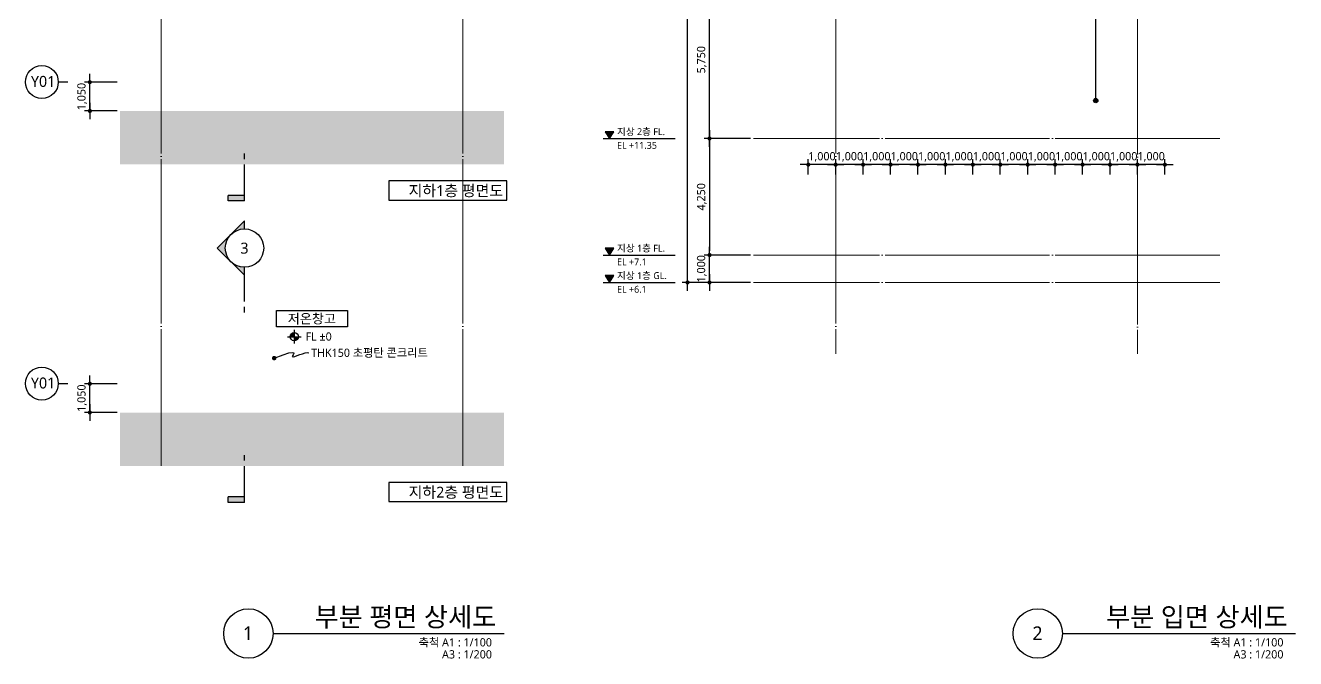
# Model space of a CAD drawing. Header units: millimetres. Extents: x -420989 to -259189, y -1306565 to -1134794.
# Drawn here: x -420989 to -374685, y -1306565 to -1283467 of the extents above; entities that cross this region are included whole.
import ezdxf
from ezdxf.enums import TextEntityAlignment as Align

# ---------------------------------------------------------------- set-up
doc = ezdxf.new("R2010")
doc.units = ezdxf.units.MM
doc.header["$LTSCALE"] = 100
doc.header["$MEASUREMENT"] = 0
doc.linetypes.add('CEN', pattern=[62, 60, -1, 0, -1])
doc.layers.get('0').update_dxf_attribs({"linetype": 'CONTINUOUS'})
for name, color, linetype in [('7-지시선', 7, 'CONTINUOUS'), ('A-DIMS', 7, 'CONTINUOUS'), ('A-MKXS-LEAD', 7, 'CONTINUOUS'), ('A-XXXX-SOLD', 252, 'CONTINUOUS'), ('SYMB', 7, 'CONTINUOUS'), ('TEXT', 4, 'CONTINUOUS')]:
    doc.layers.add(name, color=color, linetype=linetype)
for name, color, linetype, lineweight in [('A-AXIS-BUBL', 7, 'CONTINUOUS', 25), ('A-AXIS-LINE', 1, 'CEN', 15), ('A-CONC-LIN1', 2, 'CONTINUOUS', 40), ('A-MKXS-MAK1', 3, 'CONTINUOUS', 25), ('A-MKXS-TEXT1', 3, 'CONTINUOUS', 25), ('A-MKXS-TEXT2', 7, 'CONTINUOUS', 25), ('A-MKXX-NAME', 3, 'CONTINUOUS', 25), ('A-MKXX-SYMB', 7, 'CONTINUOUS', 25), ('A-XXXX-SYMB', 7, 'CONTINUOUS', 25), ('A-XXXX-TXT1', 3, 'CONTINUOUS', 25), ('A-XXXX-TXT2', 3, 'CONTINUOUS', 25)]:
    doc.layers.add(name, color=color, linetype=linetype, lineweight=lineweight)
doc.styles.add('HY울릉도L', font='')
doc.styles.add('맑은고딕', font='malgun.ttf')
doc.styles.get('HY울릉도L').set_extended_font_data('HYwulM')
doc.dimstyles.new('CDIM', dxfattribs={"dimtxt": 3, "dimasz": 1.5, "dimexe": 2, "dimexo": 1, "dimgap": 1, "dimtad": 1, "dimdec": 0, "dimrnd": 0.5, "dimzin": 0, "dimdsep": 32, "dimlunit": 6, "dimtxsty": 'HY울릉도L', "dimblk1": '_CIDOT', "dimblk2": '_CIDOT', "dimsah": 1, "dimcen": 5.5, "dimclrd": 2, "dimclre": 2, "dimclrt": 7, "dimadec": 0, "dimazin": 0, "dimtfac": 1, "dimtdec": 0, "dimtix": 1, "dimtmove": 2, "dimatfit": 1, "dimldrblk": '_CIDOT', "dimfxl": 1, "dimtolj": 1, "dimtzin": 0, "dimlwd": -1, "dimarcsym": 0})

# ---------------------------------------------------------------- blocks, each defined once
blk = doc.blocks.new('입단면LEVEL1')
at = {"layer": 'SYMB', "linetype": 'ByBlock'}
blk.add_line((0, 0), (26.26, 0), dxfattribs=at)
blk.add_lwpolyline([(0.64, 2.5), (2.24, 0), (3.84, 2.5)], close=True, dxfattribs=at)
blk.add_solid([(0.64, 2.5), (3.84, 2.5), (2.24, 0)], dxfattribs=at)
at = {"layer": 'TEXT', "style": '맑은고딕'}
for tag, p in [('층레벨', (5.03, 1.28)), ('LEVEL', (5.85, -2.99))]:
    blk.add_attdef(tag, p, '', height=2.5, dxfattribs=at)
blk = doc.blocks.new('A$C55C64937')
at = {"layer": 'A-MKXS-MAK1'}
blk.add_hatch(color=256, dxfattribs=at).paths.add_polyline_path([(-1526, 600), (-1726, 600), (-1726, 0), (-1526, 0)])
for p, q in [((-1726, 600), (-1526, 600)), ((-1726, 0), (-1726, 600)), ((-1526, 0), (-1526, 600)), ((-1726, 0), (-400, 0)), ((-200, 0), (0, 0))]:
    blk.add_line(p, q, dxfattribs=at)
blk = doc.blocks.new('A$C1F441119')
at = {"layer": 'A-MKXS-MAK1'}
h = blk.add_hatch(color=256, dxfattribs=at)
h.paths.add_polyline_path([(-41, 1006), (-536, 511, -0.414214), (454, 511)])
h.paths.add_polyline_path([(-536, 511), (-1031, 16), (-741, 16, -0.198912)])
h.paths.add_polyline_path([(454, 511, -0.198912), (659, 16), (949, 16)])
for p, q in [((-1031, 16), (-41, 1006)), ((949, 16), (-41, 1006)), ((-2387, 16), (-2187, 16)), ((-1987, 16), (-741, 16)), ((659, 16), (949, 16))]:
    blk.add_line(p, q, dxfattribs=at)
blk.add_circle((-41, 16), 700, dxfattribs=at)
blk = doc.blocks.new('_CIDOT')
at = {"color": 0, "linetype": 'ByBlock'}
blk.add_line((2, 0), (-1, 0), dxfattribs=at)
at = {"color": 0, "linetype": 'ByBlock', "const_width": 0.5}
blk.add_lwpolyline([(-0.25, 0, 1), (0.25, 0, 1)], format="xyb", close=True, dxfattribs=at)
blk = doc.blocks.new('ARROW2')
blk.add_lwpolyline([(-1, 0.87), (-0.26, 0), (-1, -0.87), (-0.85, -1), (0, 0), (-0.85, 1)], close=True)
for points in [[(-1, 0.87), (-0.85, 1), (-0.26, 0), (0, 0)], [(-0.26, 0), (0, 0), (-1, -0.87), (-0.85, -1)]]:
    blk.add_solid(points)
at = {"layer": 'A-XXXX-SYMB'}
blk.add_line((0, 0), (-1, 0), dxfattribs=at)
blk = doc.blocks.new('*D366')
at = {"layer": 'A-DIMS', "transparency": 16777216}
blk.add_line((-396850, -1292694), (-396850, -1258444), dxfattribs=at)
at = {"layer": 'A-DIMS', "lineweight": -2, "transparency": 16777216}
blk.add_line((-394550, -1292844), (-397050, -1292844), dxfattribs=at)
at = {"layer": 'A-DIMS', "transparency": 16777216, "xscale": 150, "yscale": 150, "zscale": 150}
for name, p, rotation in [('ARROW2', (-396850, -1258294), 90), ('_CIDOT', (-396850, -1292844), 270)]:
    blk.add_blockref(name, p, dxfattribs=dict(at, rotation=rotation))
at = {"layer": 'A-DIMS', "color": 3, "transparency": 16777216, "insert": (-397131, -1275569), "char_height": 300, "attachment_point": 5, "rotation": 90, "style": '맑은고딕'}
blk.add_mtext('\\A1;76,500', dxfattribs=at)
blk = doc.blocks.new('*D371')
at = {"layer": 'A-DIMS', "lineweight": -2, "transparency": 16777216}
for p, q in [((-394550, -1287594), (-396250, -1287594)), ((-394550, -1291844), (-396250, -1291844))]:
    blk.add_line(p, q, dxfattribs=at)
at = {"layer": 'A-DIMS', "transparency": 16777216}
blk.add_line((-396050, -1287744), (-396050, -1291694), dxfattribs=at)
at = {"layer": 'A-DIMS', "transparency": 16777216, "xscale": 150, "yscale": 150, "zscale": 150}
for p, rotation in [((-396050, -1287594), 90), ((-396050, -1291844), 270)]:
    blk.add_blockref('_CIDOT', p, dxfattribs=dict(at, rotation=rotation))
at = {"layer": 'A-DIMS', "color": 3, "transparency": 16777216, "insert": (-396331, -1289719), "char_height": 300, "attachment_point": 5, "rotation": 90, "style": '맑은고딕'}
blk.add_mtext('\\A1;4,250', dxfattribs=at)
blk = doc.blocks.new('*D372')
at = {"layer": 'A-DIMS', "lineweight": -2, "transparency": 16777216}
for p, q in [((-394550, -1291844), (-396250, -1291844)), ((-394550, -1292844), (-396250, -1292844))]:
    blk.add_line(p, q, dxfattribs=at)
at = {"layer": 'A-DIMS', "transparency": 16777216}
for p, q in [((-396050, -1291694), (-396050, -1291544)), ((-396050, -1292844), (-396050, -1291844)), ((-396050, -1292994), (-396050, -1293144))]:
    blk.add_line(p, q, dxfattribs=at)
at = {"layer": 'A-DIMS', "transparency": 16777216, "xscale": 150, "yscale": 150, "zscale": 150}
for p, rotation in [((-396050, -1291844), 270), ((-396050, -1292844), 90)]:
    blk.add_blockref('_CIDOT', p, dxfattribs=dict(at, rotation=rotation))
at = {"layer": 'A-DIMS', "color": 3, "transparency": 16777216, "insert": (-396331, -1292344), "char_height": 300, "attachment_point": 5, "rotation": 90, "style": '맑은고딕'}
blk.add_mtext('\\A1;1,000', dxfattribs=at)
blk = doc.blocks.new('*D406')
at = {"layer": 'A-DIMS', "transparency": 16777216}
for p, q in [((-384600, -1288547), (-384750, -1288547)), ((-383450, -1288547), (-384450, -1288547)), ((-383300, -1288547), (-383150, -1288547))]:
    blk.add_line(p, q, dxfattribs=at)
at = {"layer": 'A-DIMS', "lineweight": -2, "transparency": 16777216}
for p, q in [((-384450, -1288907), (-384450, -1288347)), ((-383450, -1288907), (-383450, -1288347))]:
    blk.add_line(p, q, dxfattribs=at)
at = {"layer": 'A-DIMS', "transparency": 16777216, "xscale": 150, "yscale": 150, "zscale": 150}
blk.add_blockref('_CIDOT', (-384450, -1288547), dxfattribs=at)
at = {"layer": 'A-DIMS', "transparency": 16777216, "xscale": 150, "yscale": 150, "zscale": 150, "rotation": 180}
blk.add_blockref('_CIDOT', (-383450, -1288547), dxfattribs=at)
at = {"layer": 'A-DIMS', "color": 3, "transparency": 16777216, "insert": (-383950, -1288266), "char_height": 300, "attachment_point": 5, "style": '맑은고딕'}
blk.add_mtext('\\A1;1,000', dxfattribs=at)
blk = doc.blocks.new('*D407')
at = {"layer": 'A-DIMS', "transparency": 16777216}
for p, q in [((-383600, -1288547), (-383750, -1288547)), ((-382450, -1288547), (-383450, -1288547)), ((-382300, -1288547), (-382150, -1288547))]:
    blk.add_line(p, q, dxfattribs=at)
at = {"layer": 'A-DIMS', "lineweight": -2, "transparency": 16777216}
for p, q in [((-383450, -1288907), (-383450, -1288347)), ((-382450, -1288907), (-382450, -1288347))]:
    blk.add_line(p, q, dxfattribs=at)
at = {"layer": 'A-DIMS', "transparency": 16777216, "xscale": 150, "yscale": 150, "zscale": 150}
blk.add_blockref('_CIDOT', (-383450, -1288547), dxfattribs=at)
at = {"layer": 'A-DIMS', "transparency": 16777216, "xscale": 150, "yscale": 150, "zscale": 150, "rotation": 180}
blk.add_blockref('_CIDOT', (-382450, -1288547), dxfattribs=at)
at = {"layer": 'A-DIMS', "color": 3, "transparency": 16777216, "insert": (-382950, -1288266), "char_height": 300, "attachment_point": 5, "style": '맑은고딕'}
blk.add_mtext('\\A1;1,000', dxfattribs=at)
blk = doc.blocks.new('*D408')
at = {"layer": 'A-DIMS', "transparency": 16777216}
for p, q in [((-382600, -1288547), (-382750, -1288547)), ((-381450, -1288547), (-382450, -1288547)), ((-381300, -1288547), (-381150, -1288547))]:
    blk.add_line(p, q, dxfattribs=at)
at = {"layer": 'A-DIMS', "lineweight": -2, "transparency": 16777216}
for p, q in [((-382450, -1288907), (-382450, -1288347)), ((-381450, -1288907), (-381450, -1288347))]:
    blk.add_line(p, q, dxfattribs=at)
at = {"layer": 'A-DIMS', "transparency": 16777216, "xscale": 150, "yscale": 150, "zscale": 150}
blk.add_blockref('_CIDOT', (-382450, -1288547), dxfattribs=at)
at = {"layer": 'A-DIMS', "transparency": 16777216, "xscale": 150, "yscale": 150, "zscale": 150, "rotation": 180}
blk.add_blockref('_CIDOT', (-381450, -1288547), dxfattribs=at)
at = {"layer": 'A-DIMS', "color": 3, "transparency": 16777216, "insert": (-381950, -1288266), "char_height": 300, "attachment_point": 5, "style": '맑은고딕'}
blk.add_mtext('\\A1;1,000', dxfattribs=at)
blk = doc.blocks.new('*D409')
at = {"layer": 'A-DIMS', "transparency": 16777216}
for p, q in [((-381600, -1288547), (-381750, -1288547)), ((-380450, -1288547), (-381450, -1288547)), ((-380300, -1288547), (-380150, -1288547))]:
    blk.add_line(p, q, dxfattribs=at)
at = {"layer": 'A-DIMS', "lineweight": -2, "transparency": 16777216}
for p, q in [((-381450, -1288907), (-381450, -1288347)), ((-380450, -1288907), (-380450, -1288347))]:
    blk.add_line(p, q, dxfattribs=at)
at = {"layer": 'A-DIMS', "transparency": 16777216, "xscale": 150, "yscale": 150, "zscale": 150}
blk.add_blockref('_CIDOT', (-381450, -1288547), dxfattribs=at)
at = {"layer": 'A-DIMS', "transparency": 16777216, "xscale": 150, "yscale": 150, "zscale": 150, "rotation": 180}
blk.add_blockref('_CIDOT', (-380450, -1288547), dxfattribs=at)
at = {"layer": 'A-DIMS', "color": 3, "transparency": 16777216, "insert": (-380950, -1288266), "char_height": 300, "attachment_point": 5, "style": '맑은고딕'}
blk.add_mtext('\\A1;1,000', dxfattribs=at)
blk = doc.blocks.new('*D410')
at = {"layer": 'A-DIMS', "transparency": 16777216}
for p, q in [((-380600, -1288547), (-380750, -1288547)), ((-379450, -1288547), (-380450, -1288547)), ((-379300, -1288547), (-379150, -1288547))]:
    blk.add_line(p, q, dxfattribs=at)
at = {"layer": 'A-DIMS', "lineweight": -2, "transparency": 16777216}
for p, q in [((-380450, -1288907), (-380450, -1288347)), ((-379450, -1288907), (-379450, -1288347))]:
    blk.add_line(p, q, dxfattribs=at)
at = {"layer": 'A-DIMS', "transparency": 16777216, "xscale": 150, "yscale": 150, "zscale": 150}
blk.add_blockref('_CIDOT', (-380450, -1288547), dxfattribs=at)
at = {"layer": 'A-DIMS', "transparency": 16777216, "xscale": 150, "yscale": 150, "zscale": 150, "rotation": 180}
blk.add_blockref('_CIDOT', (-379450, -1288547), dxfattribs=at)
at = {"layer": 'A-DIMS', "color": 3, "transparency": 16777216, "insert": (-379950, -1288266), "char_height": 300, "attachment_point": 5, "style": '맑은고딕'}
blk.add_mtext('\\A1;1,000', dxfattribs=at)
blk = doc.blocks.new('*D411')
at = {"layer": 'A-DIMS', "transparency": 16777216}
for p, q in [((-389600, -1288547), (-389750, -1288547)), ((-388450, -1288547), (-389450, -1288547)), ((-388300, -1288547), (-388150, -1288547))]:
    blk.add_line(p, q, dxfattribs=at)
at = {"layer": 'A-DIMS', "lineweight": -2, "transparency": 16777216}
for p, q in [((-389450, -1288907), (-389450, -1288347)), ((-388450, -1288907), (-388450, -1288347))]:
    blk.add_line(p, q, dxfattribs=at)
at = {"layer": 'A-DIMS', "transparency": 16777216, "xscale": 150, "yscale": 150, "zscale": 150}
blk.add_blockref('_CIDOT', (-389450, -1288547), dxfattribs=at)
at = {"layer": 'A-DIMS', "transparency": 16777216, "xscale": 150, "yscale": 150, "zscale": 150, "rotation": 180}
blk.add_blockref('_CIDOT', (-388450, -1288547), dxfattribs=at)
at = {"layer": 'A-DIMS', "color": 3, "transparency": 16777216, "insert": (-388950, -1288266), "char_height": 300, "attachment_point": 5, "style": '맑은고딕'}
blk.add_mtext('\\A1;1,000', dxfattribs=at)
blk = doc.blocks.new('*D412')
at = {"layer": 'A-DIMS', "transparency": 16777216}
for p, q in [((-388600, -1288547), (-388750, -1288547)), ((-387450, -1288547), (-388450, -1288547)), ((-387300, -1288547), (-387150, -1288547))]:
    blk.add_line(p, q, dxfattribs=at)
at = {"layer": 'A-DIMS', "lineweight": -2, "transparency": 16777216}
for p, q in [((-388450, -1288907), (-388450, -1288347)), ((-387450, -1288907), (-387450, -1288347))]:
    blk.add_line(p, q, dxfattribs=at)
at = {"layer": 'A-DIMS', "transparency": 16777216, "xscale": 150, "yscale": 150, "zscale": 150}
blk.add_blockref('_CIDOT', (-388450, -1288547), dxfattribs=at)
at = {"layer": 'A-DIMS', "transparency": 16777216, "xscale": 150, "yscale": 150, "zscale": 150, "rotation": 180}
blk.add_blockref('_CIDOT', (-387450, -1288547), dxfattribs=at)
at = {"layer": 'A-DIMS', "color": 3, "transparency": 16777216, "insert": (-387950, -1288266), "char_height": 300, "attachment_point": 5, "style": '맑은고딕'}
blk.add_mtext('\\A1;1,000', dxfattribs=at)
blk = doc.blocks.new('*D413')
at = {"layer": 'A-DIMS', "transparency": 16777216}
for p, q in [((-387600, -1288547), (-387750, -1288547)), ((-386450, -1288547), (-387450, -1288547)), ((-386300, -1288547), (-386150, -1288547))]:
    blk.add_line(p, q, dxfattribs=at)
at = {"layer": 'A-DIMS', "lineweight": -2, "transparency": 16777216}
for p, q in [((-387450, -1288907), (-387450, -1288347)), ((-386450, -1288907), (-386450, -1288347))]:
    blk.add_line(p, q, dxfattribs=at)
at = {"layer": 'A-DIMS', "transparency": 16777216, "xscale": 150, "yscale": 150, "zscale": 150}
blk.add_blockref('_CIDOT', (-387450, -1288547), dxfattribs=at)
at = {"layer": 'A-DIMS', "transparency": 16777216, "xscale": 150, "yscale": 150, "zscale": 150, "rotation": 180}
blk.add_blockref('_CIDOT', (-386450, -1288547), dxfattribs=at)
at = {"layer": 'A-DIMS', "color": 3, "transparency": 16777216, "insert": (-386950, -1288266), "char_height": 300, "attachment_point": 5, "style": '맑은고딕'}
blk.add_mtext('\\A1;1,000', dxfattribs=at)
blk = doc.blocks.new('*D414')
at = {"layer": 'A-DIMS', "transparency": 16777216}
for p, q in [((-386600, -1288547), (-386750, -1288547)), ((-385450, -1288547), (-386450, -1288547)), ((-385300, -1288547), (-385150, -1288547))]:
    blk.add_line(p, q, dxfattribs=at)
at = {"layer": 'A-DIMS', "lineweight": -2, "transparency": 16777216}
for p, q in [((-386450, -1288907), (-386450, -1288347)), ((-385450, -1288907), (-385450, -1288347))]:
    blk.add_line(p, q, dxfattribs=at)
at = {"layer": 'A-DIMS', "transparency": 16777216, "xscale": 150, "yscale": 150, "zscale": 150}
blk.add_blockref('_CIDOT', (-386450, -1288547), dxfattribs=at)
at = {"layer": 'A-DIMS', "transparency": 16777216, "xscale": 150, "yscale": 150, "zscale": 150, "rotation": 180}
blk.add_blockref('_CIDOT', (-385450, -1288547), dxfattribs=at)
at = {"layer": 'A-DIMS', "color": 3, "transparency": 16777216, "insert": (-385950, -1288266), "char_height": 300, "attachment_point": 5, "style": '맑은고딕'}
blk.add_mtext('\\A1;1,000', dxfattribs=at)
blk = doc.blocks.new('*D415')
at = {"layer": 'A-DIMS', "transparency": 16777216}
for p, q in [((-385600, -1288547), (-385750, -1288547)), ((-384450, -1288547), (-385450, -1288547)), ((-384300, -1288547), (-384150, -1288547))]:
    blk.add_line(p, q, dxfattribs=at)
at = {"layer": 'A-DIMS', "lineweight": -2, "transparency": 16777216}
for p, q in [((-385450, -1288907), (-385450, -1288347)), ((-384450, -1288907), (-384450, -1288347))]:
    blk.add_line(p, q, dxfattribs=at)
at = {"layer": 'A-DIMS', "transparency": 16777216, "xscale": 150, "yscale": 150, "zscale": 150}
blk.add_blockref('_CIDOT', (-385450, -1288547), dxfattribs=at)
at = {"layer": 'A-DIMS', "transparency": 16777216, "xscale": 150, "yscale": 150, "zscale": 150, "rotation": 180}
blk.add_blockref('_CIDOT', (-384450, -1288547), dxfattribs=at)
at = {"layer": 'A-DIMS', "color": 3, "transparency": 16777216, "insert": (-384950, -1288266), "char_height": 300, "attachment_point": 5, "style": '맑은고딕'}
blk.add_mtext('\\A1;1,000', dxfattribs=at)
blk = doc.blocks.new('*D416')
at = {"layer": 'A-DIMS', "transparency": 16777216}
for p, q in [((-392600, -1288547), (-392750, -1288547)), ((-391450, -1288547), (-392450, -1288547)), ((-391300, -1288547), (-391150, -1288547))]:
    blk.add_line(p, q, dxfattribs=at)
at = {"layer": 'A-DIMS', "lineweight": -2, "transparency": 16777216}
for p, q in [((-392450, -1288907), (-392450, -1288347)), ((-391450, -1288907), (-391450, -1288347))]:
    blk.add_line(p, q, dxfattribs=at)
at = {"layer": 'A-DIMS', "transparency": 16777216, "xscale": 150, "yscale": 150, "zscale": 150}
blk.add_blockref('_CIDOT', (-392450, -1288547), dxfattribs=at)
at = {"layer": 'A-DIMS', "transparency": 16777216, "xscale": 150, "yscale": 150, "zscale": 150, "rotation": 180}
blk.add_blockref('_CIDOT', (-391450, -1288547), dxfattribs=at)
at = {"layer": 'A-DIMS', "color": 3, "transparency": 16777216, "insert": (-391950, -1288266), "char_height": 300, "attachment_point": 5, "style": '맑은고딕'}
blk.add_mtext('\\A1;1,000', dxfattribs=at)
blk = doc.blocks.new('*D417')
at = {"layer": 'A-DIMS', "transparency": 16777216}
for p, q in [((-391600, -1288547), (-391750, -1288547)), ((-390450, -1288547), (-391450, -1288547)), ((-390300, -1288547), (-390150, -1288547))]:
    blk.add_line(p, q, dxfattribs=at)
at = {"layer": 'A-DIMS', "lineweight": -2, "transparency": 16777216}
for p, q in [((-391450, -1288907), (-391450, -1288347)), ((-390450, -1288907), (-390450, -1288347))]:
    blk.add_line(p, q, dxfattribs=at)
at = {"layer": 'A-DIMS', "transparency": 16777216, "xscale": 150, "yscale": 150, "zscale": 150}
blk.add_blockref('_CIDOT', (-391450, -1288547), dxfattribs=at)
at = {"layer": 'A-DIMS', "transparency": 16777216, "xscale": 150, "yscale": 150, "zscale": 150, "rotation": 180}
blk.add_blockref('_CIDOT', (-390450, -1288547), dxfattribs=at)
at = {"layer": 'A-DIMS', "color": 3, "transparency": 16777216, "insert": (-390950, -1288266), "char_height": 300, "attachment_point": 5, "style": '맑은고딕'}
blk.add_mtext('\\A1;1,000', dxfattribs=at)
blk = doc.blocks.new('*D418')
at = {"layer": 'A-DIMS', "transparency": 16777216}
for p, q in [((-390600, -1288547), (-390750, -1288547)), ((-389450, -1288547), (-390450, -1288547)), ((-389300, -1288547), (-389150, -1288547))]:
    blk.add_line(p, q, dxfattribs=at)
at = {"layer": 'A-DIMS', "lineweight": -2, "transparency": 16777216}
for p, q in [((-390450, -1288907), (-390450, -1288347)), ((-389450, -1288907), (-389450, -1288347))]:
    blk.add_line(p, q, dxfattribs=at)
at = {"layer": 'A-DIMS', "transparency": 16777216, "xscale": 150, "yscale": 150, "zscale": 150}
blk.add_blockref('_CIDOT', (-390450, -1288547), dxfattribs=at)
at = {"layer": 'A-DIMS', "transparency": 16777216, "xscale": 150, "yscale": 150, "zscale": 150, "rotation": 180}
blk.add_blockref('_CIDOT', (-389450, -1288547), dxfattribs=at)
at = {"layer": 'A-DIMS', "color": 3, "transparency": 16777216, "insert": (-389950, -1288266), "char_height": 300, "attachment_point": 5, "style": '맑은고딕'}
blk.add_mtext('\\A1;1,000', dxfattribs=at)
blk = doc.blocks.new('*D421')
at = {"layer": 'A-DIMS', "transparency": 16777216}
for p, q in [((-418639, -1285389), (-418639, -1285239)), ((-418639, -1286589), (-418639, -1285539)), ((-418639, -1286739), (-418639, -1286889))]:
    blk.add_line(p, q, dxfattribs=at)
at = {"layer": 'A-DIMS', "lineweight": -2, "transparency": 16777216}
for p, q in [((-417639, -1285539), (-418839, -1285539)), ((-417639, -1286589), (-418839, -1286589))]:
    blk.add_line(p, q, dxfattribs=at)
at = {"layer": 'A-DIMS', "transparency": 16777216, "xscale": 150, "yscale": 150, "zscale": 150}
for p, rotation in [((-418639, -1285539), 270), ((-418639, -1286589), 90)]:
    blk.add_blockref('_CIDOT', p, dxfattribs=dict(at, rotation=rotation))
at = {"layer": 'A-DIMS', "color": 3, "transparency": 16777216, "insert": (-418920, -1286064), "char_height": 300, "attachment_point": 5, "rotation": 90, "style": '맑은고딕'}
blk.add_mtext('\\A1;1,050', dxfattribs=at)
blk = doc.blocks.new('*D422')
at = {"layer": 'A-DIMS', "transparency": 16777216}
for p, q in [((-418639, -1296389), (-418639, -1296239)), ((-418639, -1297589), (-418639, -1296539)), ((-418639, -1297739), (-418639, -1297889))]:
    blk.add_line(p, q, dxfattribs=at)
at = {"layer": 'A-DIMS', "lineweight": -2, "transparency": 16777216}
for p, q in [((-417639, -1296539), (-418839, -1296539)), ((-417639, -1297589), (-418839, -1297589))]:
    blk.add_line(p, q, dxfattribs=at)
at = {"layer": 'A-DIMS', "transparency": 16777216, "xscale": 150, "yscale": 150, "zscale": 150}
for p, rotation in [((-418639, -1296539), 270), ((-418639, -1297589), 90)]:
    blk.add_blockref('_CIDOT', p, dxfattribs=dict(at, rotation=rotation))
at = {"layer": 'A-DIMS', "color": 3, "transparency": 16777216, "insert": (-418920, -1297064), "char_height": 300, "attachment_point": 5, "rotation": 90, "style": '맑은고딕'}
blk.add_mtext('\\A1;1,050', dxfattribs=at)
blk = doc.blocks.new('*D302')
at = {"layer": 'A-DIMS', "lineweight": -2, "transparency": 16777216}
for p, q in [((-394550, -1281844), (-396250, -1281844)), ((-394550, -1287594), (-396250, -1287594))]:
    blk.add_line(p, q, dxfattribs=at)
at = {"layer": 'A-DIMS', "transparency": 16777216}
blk.add_line((-396050, -1287444), (-396050, -1281994), dxfattribs=at)
at = {"layer": 'A-DIMS', "transparency": 16777216, "xscale": 150, "yscale": 150, "zscale": 150}
for p, rotation in [((-396050, -1281844), 90), ((-396050, -1287594), 270)]:
    blk.add_blockref('_CIDOT', p, dxfattribs=dict(at, rotation=rotation))
at = {"layer": 'A-DIMS', "color": 3, "transparency": 16777216, "insert": (-396331, -1284719), "char_height": 300, "attachment_point": 5, "rotation": 90, "style": '맑은고딕'}
blk.add_mtext('\\A1;5,750', dxfattribs=at)

msp = doc.modelspace()

# ---------------------------------------------------------------- hatches: boundary and pattern name
at = {"layer": 'A-MKXX-SYMB'}
h = msp.add_hatch(color=256, dxfattribs=at)
edge = h.paths.add_edge_path()
edge.add_arc((-381969.3, -1286210.8), 80, 0, 360)
at = {"layer": 'A-XXXX-SYMB'}
h = msp.add_hatch(color=256, dxfattribs=at)
h.paths.add_polyline_path([(-411187.8, -1294673, 0.4142136), (-411337.8, -1294823), (-411187.8, -1294823)])
h.paths.add_polyline_path([(-411037.8, -1294823), (-411187.8, -1294823), (-411187.8, -1294973, 0.4142136)])

# ---------------------------------------------------------------- linework, layer by layer
at = {"layer": '7-지시선'}
msp.add_lwpolyline([(-381969.3, -1286210.8), (-381969.3, -1257160.8), (-381369.3, -1257160.8)], dxfattribs=at)
at = {"layer": 'A-AXIS-BUBL', "ltscale": 0.2}
for p, q in [((-419438.8, -1285538.7), (-419788.8, -1285538.7)), ((-419438.8, -1296538.7), (-419788.8, -1296538.7))]:
    msp.add_line(p, q, dxfattribs=at)
for centre in [(-420388.8, -1285532.8), (-420388.8, -1296532.8)]:
    msp.add_circle(centre, 600, dxfattribs=at)
at = {"layer": 'A-AXIS-LINE'}
for p, q in [((-416038.8, -1257344.2), (-416038.8, -1299538.7)), ((-405038.8, -1257344.2), (-405038.8, -1299538.7)), ((-391450.3, -1257344.2), (-391450.3, -1295444.2)), ((-380450.3, -1257375.7), (-380450.3, -1295444.2)), ((-377450.3, -1287594.2), (-394450.3, -1287594.2)), ((-377450.3, -1291844.2), (-394450.3, -1291844.2)), ((-377450.3, -1292844.2), (-394450.3, -1292844.2))]:
    msp.add_line(p, q, dxfattribs=at)
at = {"layer": 'A-MKXS-LEAD', "const_width": 80}
msp.add_lwpolyline([(-411960.9, -1295600.8, 1), (-411878, -1295609.1, 1)], format="xyb", close=True, dxfattribs=at)
at = {"layer": 'A-MKXS-LEAD'}
msp.add_lwpolyline([(-411919.4, -1295605), (-411593.6, -1295482.1), (-411381.3, -1295415.8), (-411260.5, -1295394.3), (-411209.1, -1295405.9), (-411205.3, -1295438.9), (-411226.9, -1295481.6), (-411252, -1295522.2), (-411258.6, -1295549.1), (-411229.7, -1295553.6), (-411169.3, -1295538.9), (-411086.4, -1295511.5), (-410990.1, -1295477.8), (-410889.4, -1295444.2), (-410793.4, -1295417), (-410711.1, -1295402.6), (-410651.5, -1295407.4)], dxfattribs=at)
at = {"layer": 'A-MKXX-SYMB'}
msp.add_lwpolyline([(-409241.7, -1294465.1), (-411835.8, -1294465.1), (-411835.8, -1293865.1), (-409241.7, -1293865.1)], close=True, dxfattribs=at)
msp.add_circle((-381969.3, -1286210.8), 80, dxfattribs=at)
at = {"layer": 'A-XXXX-SOLD'}
for points in [[(-417538.8, -1288538.7), (-417538.8, -1286588.7), (-403538.8, -1288538.7), (-403538.8, -1286588.7)], [(-417538.8, -1299538.7), (-417538.8, -1297588.7), (-403538.8, -1299538.7), (-403538.8, -1297588.7)]]:
    msp.add_solid(points, dxfattribs=at)
at = {"layer": 'A-XXXX-SYMB'}
for p, q in [((-411187.8, -1294573), (-411187.8, -1295073)), ((-411437.8, -1294823), (-410937.8, -1294823)), ((-411959.8, -1305648.9), (-403538.8, -1305648.9)), ((-383183.1, -1305648.9), (-374684.6, -1305648.9))]:
    msp.add_line(p, q, dxfattribs=at)
for centre, radius in [((-411187.8, -1294823), 150), ((-412859.8, -1305648.9), 900), ((-384083.1, -1305648.9), 900)]:
    msp.add_circle(centre, radius, dxfattribs=at)
at = {"layer": 'TEXT', "ltscale": 100}
for points in [[(-403438.8, -1289839.4), (-403438.8, -1289138.7), (-407743, -1289138.7), (-407743, -1289839.4)], [(-403438.8, -1300839.4), (-403438.8, -1300138.7), (-407743, -1300138.7), (-407743, -1300839.4)]]:
    msp.add_lwpolyline(points, close=True, dxfattribs=at)

# ---------------------------------------------------------------- block references
at = {"layer": 'A-CONC-LIN1', "rotation": 90.00000000000001}
for name, p in [('A$C55C64937', (-413002.5, -1288143.4)), ('A$C1F441119', (-412986.3, -1291550.6)), ('A$C55C64937', (-413002.5, -1299143.4))]:
    msp.add_blockref(name, p, dxfattribs=at)
at = {"layer": 'TEXT'}
ref = msp.add_blockref('입단면LEVEL1', (-399922.7, -1287594.2), dxfattribs=dict(at, xscale=100, yscale=100, zscale=100))
ref.add_attrib('층레벨', ' 지상 2층 FL.', (-399506, -1287469.2, 0), dxfattribs={"height": 250, "style": '맑은고딕'})
ref.add_attrib('LEVEL', ' EL +11.35', (-399506, -1287969.2, 0), dxfattribs={"height": 250, "style": '맑은고딕'})
ref = msp.add_blockref('입단면LEVEL1', (-399922.7, -1291844.2), dxfattribs=dict(at, xscale=100, yscale=100, zscale=100))
ref.add_attrib('층레벨', ' 지상 1층 FL.', (-399506, -1291719.2, 0), dxfattribs={"height": 250, "style": '맑은고딕'})
ref.add_attrib('LEVEL', ' EL +7.1', (-399506, -1292219.2, 0), dxfattribs={"height": 250, "style": '맑은고딕'})
ref = msp.add_blockref('입단면LEVEL1', (-399922.7, -1292844.2), dxfattribs=dict(at, xscale=100, yscale=100, zscale=100))
ref.add_attrib('층레벨', ' 지상 1층 GL.', (-399506, -1292719.2, 0), dxfattribs={"height": 250, "style": '맑은고딕'})
ref.add_attrib('LEVEL', ' EL +6.1', (-399506, -1293219.2, 0), dxfattribs={"height": 250, "style": '맑은고딕'})

# ---------------------------------------------------------------- texts
at = {"layer": 'A-MKXS-TEXT1', "style": '맑은고딕'}
msp.add_text('THK150 초평탄 콘크리트', height=300, dxfattribs=at).set_placement((-410575.1, -1295407.4), align=Align.MIDDLE_LEFT)
at = {"layer": 'A-MKXS-TEXT2', "style": '맑은고딕'}
msp.add_text('3', height=400, dxfattribs=at).set_placement((-413002.5, -1291592), align=Align.MIDDLE)
at = {"layer": 'A-MKXX-NAME', "style": '맑은고딕'}
msp.add_text('저온창고', height=350, dxfattribs=at).set_placement((-410545.9, -1294165.1), align=Align.MIDDLE_CENTER)
at = {"layer": 'A-XXXX-TXT1', "style": '맑은고딕'}
for s, height, p in [('지하1층 평면도', 400, (-403573.1, -1289815.1)), ('지하2층 평면도', 400, (-403573.1, -1300815.1)), ('부분 평면 상세도', 700, (-403824.6, -1305603.7)), ('부분 입면 상세도', 700, (-374970.4, -1305603.7))]:
    msp.add_text(s, height=height, dxfattribs=at).set_placement(p, align=Align.BOTTOM_RIGHT)
for s, p in [('1', (-412871.3, -1305638.3)), ('2', (-384094.7, -1305638.3))]:
    msp.add_text(s, height=500, dxfattribs=at).set_placement(p, align=Align.MIDDLE)
for s, p in [('축척 A1 : 1/100', (-403980.3, -1305821.2)), ('축척 A1 : 1/100', (-375126.1, -1305821.2)), ('A3 : 1/200', (-403980.3, -1306259.1)), ('A3 : 1/200', (-375126.1, -1306259.1))]:
    msp.add_text(s, height=300, dxfattribs=at).set_placement(p, align=Align.TOP_RIGHT)
at = {"layer": 'A-XXXX-TXT2', "ltscale": 0.2, "style": '맑은고딕'}
for p in [(-420343.5, -1285510.8), (-420343.5, -1296510.8)]:
    msp.add_text('Y01', height=400, dxfattribs=at).set_placement(p, align=Align.MIDDLE)
at = {"layer": 'A-XXXX-TXT2', "style": '맑은고딕'}
msp.add_text('FL %%P0', height=300, dxfattribs=at).set_placement((-410777.4, -1294816), align=Align.MIDDLE_LEFT)

# ---------------------------------------------------------------- dimensions: what is measured, and where the dimension line sits
at = {"layer": 'A-DIMS'}
dim = msp.add_linear_dim(base=(-396850.3, -1258294.2), p1=(-394450.3, -1292844.2), p2=(-394450.3, -1258294.2), angle=90, text='76,500', dimstyle='CDIM', override={"dimscale": 100, "dimtxsty": '맑은고딕', "dimblk2": 'ARROW2', "dimse2": 1, "dimclrd": 256, "dimclre": 256, "dimclrt": 3}, dxfattribs=at)
dim.commit()
dim.dimension.update_dxf_attribs({"geometry": '*D366', "text_midpoint": (-397130.5, -1275569.2)})
for base, p1, p2, angle, picture, middle in [((-396050.3, -1281844.2), (-394450.3, -1287594.2), (-394450.3, -1281844.2), 90, '*D302', (-396330.5, -1284719.2)), ((-418638.8, -1285538.7), (-417538.8, -1286588.7), (-417538.8, -1285538.7), 90, '*D421', (-418919.8, -1286063.7)), ((-396050.3, -1291844.2), (-394450.3, -1287594.2), (-394450.3, -1291844.2), 270, '*D371', (-396330.5, -1289719.2)), ((-392450.3, -1288546.7), (-391450.3, -1289007.3), (-392450.3, -1289007.3), 180, '*D416', (-391950.3, -1288265.7)), ((-391450.3, -1288546.7), (-390450.3, -1289007.3), (-391450.3, -1289007.3), 180, '*D417', (-390950.3, -1288265.7)), ((-390450.3, -1288546.7), (-389450.3, -1289007.3), (-390450.3, -1289007.3), 180, '*D418', (-389950.3, -1288265.7)), ((-389450.3, -1288546.7), (-388450.3, -1289007.3), (-389450.3, -1289007.3), 180, '*D411', (-388950.3, -1288265.7)), ((-388450.3, -1288546.7), (-387450.3, -1289007.3), (-388450.3, -1289007.3), 180, '*D412', (-387950.3, -1288265.7)), ((-387450.3, -1288546.7), (-386450.3, -1289007.3), (-387450.3, -1289007.3), 180, '*D413', (-386950.3, -1288265.7)), ((-386450.3, -1288546.7), (-385450.3, -1289007.3), (-386450.3, -1289007.3), 180, '*D414', (-385950.3, -1288265.7)), ((-385450.3, -1288546.7), (-384450.3, -1289007.3), (-385450.3, -1289007.3), 180, '*D415', (-384950.3, -1288265.7)), ((-384450.3, -1288546.7), (-383450.3, -1289007.3), (-384450.3, -1289007.3), 180, '*D406', (-383950.3, -1288265.7)), ((-383450.3, -1288546.7), (-382450.3, -1289007.3), (-383450.3, -1289007.3), 180, '*D407', (-382950.3, -1288265.7)), ((-382450.3, -1288546.7), (-381450.3, -1289007.3), (-382450.3, -1289007.3), 180, '*D408', (-381950.3, -1288265.7)), ((-381450.3, -1288546.7), (-380450.3, -1289007.3), (-381450.3, -1289007.3), 180, '*D409', (-380950.3, -1288265.7)), ((-380450.3, -1288546.7), (-379450.3, -1289007.3), (-380450.3, -1289007.3), 180, '*D410', (-379950.3, -1288265.7)), ((-396050.3, -1291844.2), (-394450.3, -1292844.2), (-394450.3, -1291844.2), 90, '*D372', (-396331.3, -1292344.2)), ((-418638.8, -1296538.7), (-417538.8, -1297588.7), (-417538.8, -1296538.7), 90, '*D422', (-418919.8, -1297063.7))]:
    dim = msp.add_linear_dim(base=base, p1=p1, p2=p2, angle=angle, dimstyle='CDIM', override={"dimscale": 100, "dimtxsty": '맑은고딕', "dimclrd": 256, "dimclre": 256, "dimclrt": 3}, dxfattribs=at)
    dim.commit()
    dim.dimension.update_dxf_attribs({"geometry": picture, "text_midpoint": middle})

doc.saveas('drawing.dxf')
